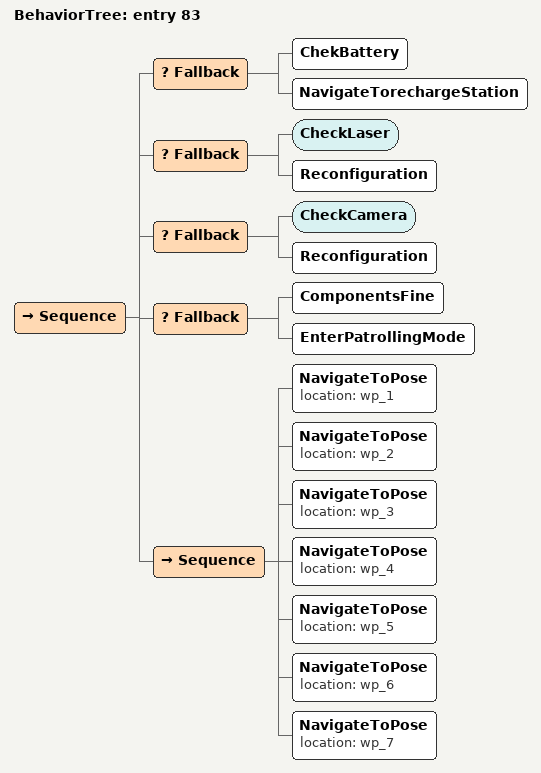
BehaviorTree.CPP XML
<?xml version="1.0" encoding="UTF-8"?>
<root BTCPP_format="4">
  <BehaviorTree ID="entry 83">
    <Sequence>
      <Fallback>
        <ChekBattery/>
        <NavigateTorechargeStation/>
      </Fallback>
      <Fallback>
        <CheckLaser/>
        <Reconfiguration/>
      </Fallback>
      <Fallback>
        <CheckCamera/>
        <Reconfiguration/>
      </Fallback>
      <Fallback>
        <ComponentsFine/>
        <EnterPatrollingMode/>
      </Fallback>
      <Sequence>
        <NavigateToPose location="wp_1"/>
        <NavigateToPose location="wp_2"/>
        <NavigateToPose location="wp_3"/>
        <NavigateToPose location="wp_4"/>
        <NavigateToPose location="wp_5"/>
        <NavigateToPose location="wp_6"/>
        <NavigateToPose location="wp_7"/>
      </Sequence>
    </Sequence>
  </BehaviorTree>

</root>
